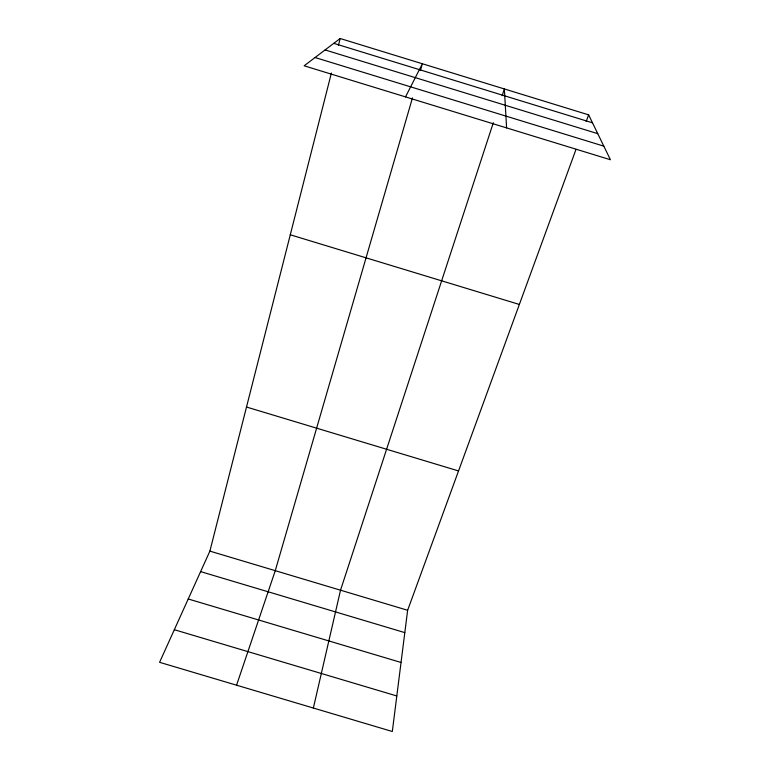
<?xml version="1.0" encoding="UTF-8"?>
<svg xmlns="http://www.w3.org/2000/svg" width="770" height="770" viewBox="0 0 770 770"><rect width="100%" height="100%" fill="white"/><g stroke="black" fill="none" stroke-linecap="round" stroke-linejoin="round"><path stroke-width="1.16" d="M576.037 149.313L407.638 610.273L392.315 731.5L159.583 662.316L209.883 551.118L331.398 73.034M313.361 708.034L340.533 590.195L493.32 122.7M338.415 45.411L340.176 38.5L588.626 114.846L610.418 159.737L304.14 65.796L340.176 38.5M412.46 97.896L275.265 570.676L236.563 685.204M420.382 70.59L422.364 63.756L405.521 96.885M502.146 95.701L504.36 88.954L506.593 127.897M586.182 121.516L588.626 114.846M200.614 571.61L404.808 632.622M188.227 598.983L401.035 662.47M174.328 629.706L396.8 695.965M209.883 551.118L407.638 610.273M246.506 407.032L458.535 470.942M290.28 234.783L519.355 304.458M333.785 43.341L592.486 122.815M325.075 49.935L597.761 133.662M315.065 57.519L603.815 146.146"/></g></svg>
